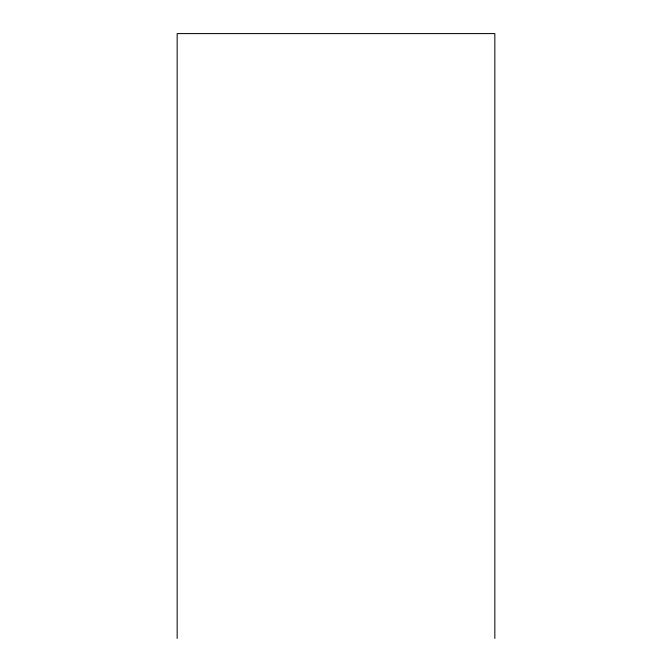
<?xml version="1.0" encoding="UTF-8"?>
<svg xmlns="http://www.w3.org/2000/svg" width="672" height="672" viewBox="0 0 672 672"><rect width="100%" height="100%" fill="white"/><g stroke="black" fill="none" stroke-linecap="round" stroke-linejoin="round"><path stroke-width="1.01" d="M494.844 638.4L494.844 33.6L177.156 33.6L177.156 638.4"/></g></svg>
